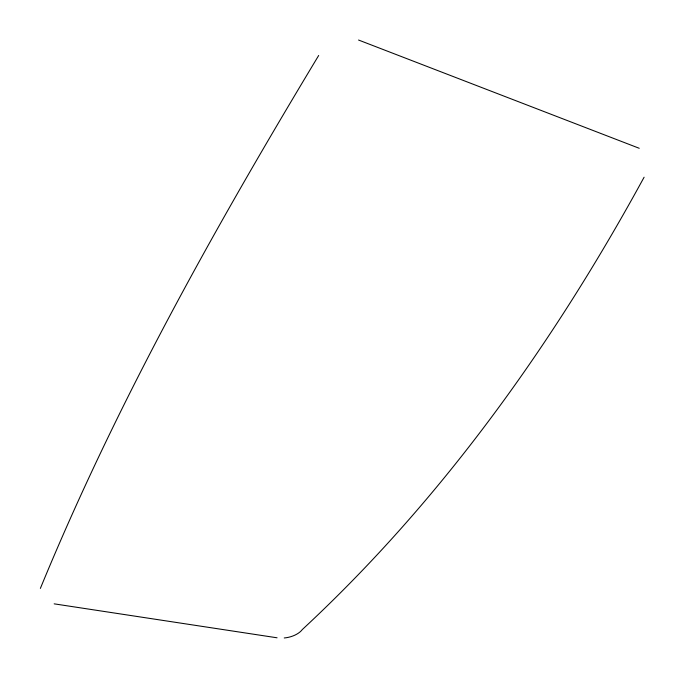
<?xml version="1.0" encoding="UTF-8"?>
<svg xmlns="http://www.w3.org/2000/svg" width="678" height="678" viewBox="0 0 678 678"><rect width="100%" height="100%" fill="white"/><g stroke="black" fill="none" stroke-linecap="round" stroke-linejoin="round"><path stroke-width="1.02" d="M40.366 588.411C116.701 402.749 215.189 227.155 318.677 55.486M644.1 177.212C553.358 343.61 441.675 500.203 302.354 629.506A19.315 11.051 -10.3 0 1 284.243 637.973M54.164 603.844L277.073 637.795M358.552 40.027L639.235 148.287"/></g></svg>
